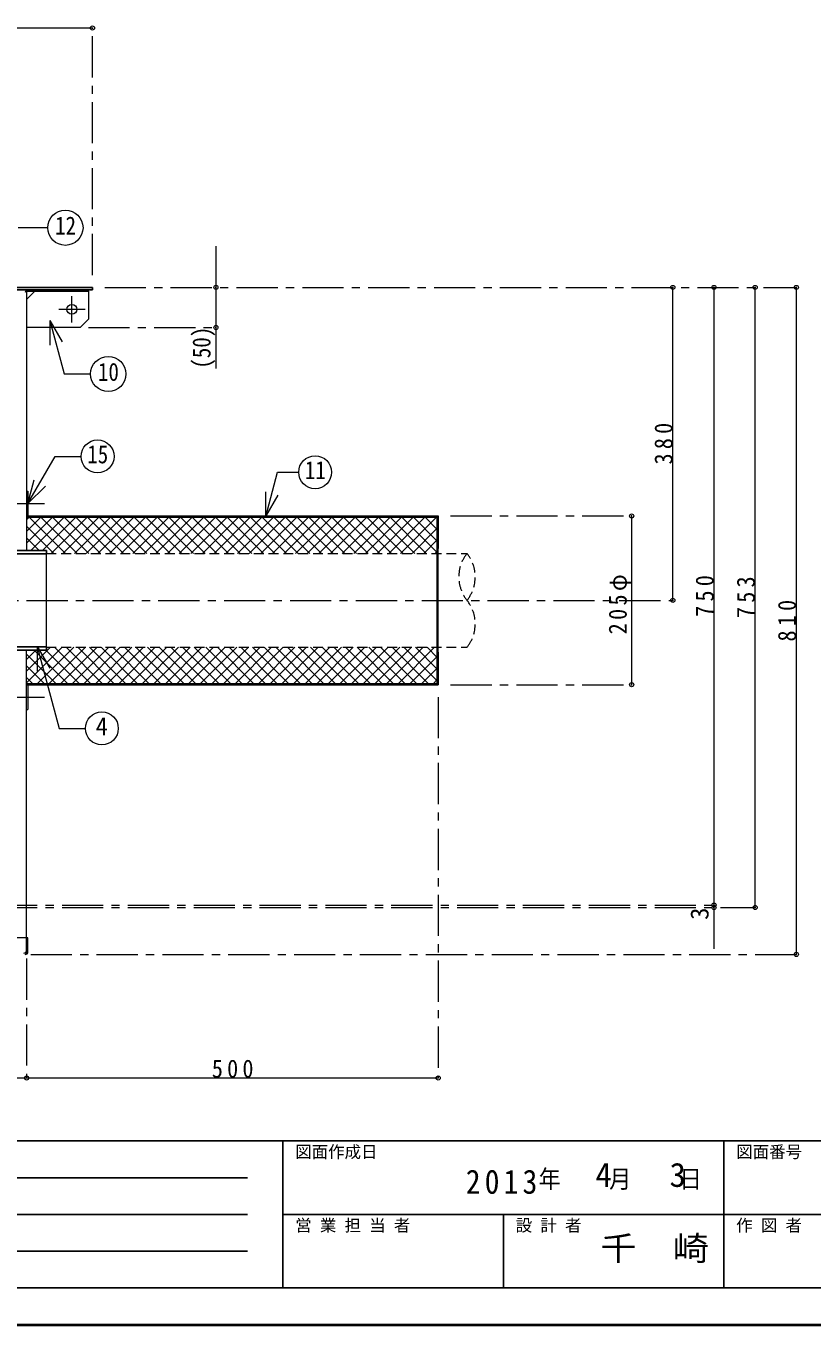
# Model space of a CAD drawing. Units: millimetres at full size, sheet at 1:10. Extents: x -2114 to 1936, y -1399 to 1411.
# Drawn here: x -457 to 498, y -1399 to 179 of the extents above; entities that cross this region are included whole.
import ezdxf
from ezdxf.enums import TextEntityAlignment as Align

# ---------------------------------------------------------------- set-up
doc = ezdxf.new("R2010")
doc.units = ezdxf.units.MM
doc.header["$LTSCALE"] = 10
doc.header["$PDMODE"] = 32
doc.header["$PDSIZE"] = 5
doc.linetypes.add('CHAIN1', pattern=[8, 5, -1, 1, -1])
doc.linetypes.add('DASHED1', pattern=[1.8, 1.2, -0.6])
doc.layers.add('0-0_ﾚｲﾔ1', color=4, linetype='Continuous', lineweight=9)
doc.styles.add('ＭＳ ゴシック', font='')
doc.styles.get('ＭＳ ゴシック').set_extended_font_data('MS Gothic')

msp = doc.modelspace()

# ---------------------------------------------------------------- linework, layer by layer
at = {"layer": '0-0_ﾚｲﾔ1'}
for p, q in [((-375.92, 176.36), (-1445.92, 176.36)), ((-225.92, -88.64), (-225.92, -237.24)), ((329.08, -518.64), (329.08, -138.64)), ((379.08, -138.64), (379.08, -888.64)), ((429.08, -891.64), (429.08, -138.64)), ((479.08, -138.64), (479.08, -948.64)), ((-455.92, -153.24), (-445.92, -143.24)), ((-380.92, -143.24), (-380.92, -177.24)), ((-455.92, -449.07), (-424.59, -417.74)), ((-455.92, -434.92), (-438.73, -417.74)), ((-455.92, -420.78), (-452.88, -417.74)), ((-452.65, -417.74), (-408.75, -461.64)), ((-450.85, -458.14), (-410.45, -417.74)), ((-438.51, -417.74), (-394.61, -461.64)), ((-436.71, -458.14), (-396.31, -417.74)), ((-426.07, -461.64), (-382.17, -417.74)), ((-424.37, -417.74), (-380.47, -461.64)), ((-411.92, -461.64), (-368.02, -417.74)), ((-410.22, -417.74), (-366.32, -461.64)), ((-397.78, -461.64), (-353.88, -417.74)), ((-396.08, -417.74), (-352.18, -461.64)), ((-383.64, -461.64), (-339.74, -417.74)), ((-381.94, -417.74), (-338.04, -461.64)), ((-369.5, -461.64), (-325.6, -417.74)), ((-367.8, -417.74), (-323.9, -461.64)), ((-355.35, -461.64), (-311.45, -417.74)), ((-353.66, -417.74), (-309.76, -461.64)), ((-341.21, -461.64), (-297.31, -417.74)), ((-339.51, -417.74), (-295.61, -461.64)), ((-327.07, -461.64), (-283.17, -417.74)), ((-325.37, -417.74), (-281.47, -461.64)), ((-312.93, -461.64), (-269.03, -417.74)), ((-311.23, -417.74), (-267.33, -461.64)), ((-298.79, -461.64), (-254.89, -417.74)), ((-297.09, -417.74), (-253.19, -461.64)), ((-284.64, -461.64), (-240.74, -417.74)), ((-282.95, -417.74), (-239.05, -461.64)), ((-270.5, -461.64), (-226.6, -417.74)), ((-268.8, -417.74), (-224.9, -461.64)), ((-256.36, -461.64), (-212.46, -417.74)), ((-254.66, -417.74), (-210.76, -461.64)), ((-242.22, -461.64), (-198.32, -417.74)), ((-240.52, -417.74), (-196.62, -461.64)), ((-228.08, -461.64), (-184.18, -417.74)), ((-226.38, -417.74), (-182.48, -461.64)), ((-213.93, -461.64), (-170.03, -417.74)), ((-212.23, -417.74), (-168.33, -461.64)), ((-199.79, -461.64), (-155.89, -417.74)), ((-198.09, -417.74), (-154.19, -461.64)), ((-185.65, -461.64), (-141.75, -417.74)), ((-183.95, -417.74), (-140.05, -461.64)), ((-171.51, -461.64), (-127.61, -417.74)), ((-169.81, -417.74), (-125.91, -461.64)), ((-157.37, -461.64), (-113.47, -417.74)), ((-155.67, -417.74), (-111.77, -461.64)), ((-143.22, -461.64), (-99.32, -417.74)), ((-141.52, -417.74), (-97.62, -461.64)), ((-129.08, -461.64), (-85.18, -417.74)), ((-127.38, -417.74), (-83.48, -461.64)), ((-114.94, -461.64), (-71.04, -417.74)), ((-113.24, -417.74), (-69.34, -461.64)), ((-100.8, -461.64), (-56.9, -417.74)), ((-99.1, -417.74), (-55.2, -461.64)), ((-86.65, -461.64), (-42.75, -417.74)), ((-84.96, -417.74), (-41.06, -461.64)), ((-72.51, -461.64), (-28.61, -417.74)), ((-70.81, -417.74), (-26.91, -461.64)), ((-58.37, -461.64), (-14.47, -417.74)), ((-56.67, -417.74), (-12.77, -461.64)), ((-44.23, -461.64), (-0.33, -417.74)), ((-42.53, -417.74), (1.37, -461.64)), ((-30.09, -461.64), (13.81, -417.74)), ((-28.39, -417.74), (15.51, -461.64)), ((-15.94, -461.64), (27.96, -417.74)), ((-14.24, -417.74), (29.66, -461.64)), ((-1.8, -461.64), (42.1, -417.74)), ((-0.1, -417.74), (42.48, -460.32)), ((14.04, -417.74), (42.48, -446.18)), ((28.18, -417.74), (42.48, -432.03)), ((42.32, -417.74), (42.48, -417.89)), ((279.08, -416.14), (279.08, -621.14)), ((-455.92, -428.61), (-422.89, -461.64)), ((12.34, -461.64), (42.48, -431.5)), ((-455.92, -442.75), (-440.54, -458.14)), ((-455.92, -456.89), (-454.68, -458.14)), ((26.48, -461.64), (42.48, -445.64)), ((42.48, -455.64), (42.48, -581.64)), ((44.08, -581.64), (44.08, -455.64)), ((40.62, -461.64), (42.48, -459.78)), ((-455.92, -618.77), (-412.79, -575.64)), ((-455.92, -604.63), (-426.93, -575.64)), ((-455.92, -590.49), (-444.57, -579.14)), ((-446.81, -579.14), (-406.41, -619.54)), ((-442.54, -619.54), (-398.64, -575.64)), ((-432.67, -579.14), (-392.27, -619.54)), ((-428.4, -619.54), (-384.5, -575.64)), ((-422.03, -575.64), (-378.13, -619.54)), ((-414.26, -619.54), (-370.36, -575.64)), ((-407.89, -575.64), (-363.99, -619.54)), ((-400.12, -619.54), (-356.22, -575.64)), ((-393.75, -575.64), (-349.85, -619.54)), ((-385.98, -619.54), (-342.08, -575.64)), ((-379.6, -575.64), (-335.7, -619.54)), ((-371.83, -619.54), (-327.93, -575.64)), ((-365.46, -575.64), (-321.56, -619.54)), ((-357.69, -619.54), (-313.79, -575.64)), ((-351.32, -575.64), (-307.42, -619.54)), ((-343.55, -619.54), (-299.65, -575.64)), ((-337.18, -575.64), (-293.28, -619.54)), ((-329.41, -619.54), (-285.51, -575.64)), ((-323.04, -575.64), (-279.14, -619.54)), ((-315.27, -619.54), (-271.37, -575.64)), ((-308.89, -575.64), (-264.99, -619.54)), ((-301.12, -619.54), (-257.22, -575.64)), ((-294.75, -575.64), (-250.85, -619.54)), ((-286.98, -619.54), (-243.08, -575.64)), ((-280.61, -575.64), (-236.71, -619.54)), ((-272.84, -619.54), (-228.94, -575.64)), ((-266.47, -575.64), (-222.57, -619.54)), ((-258.7, -619.54), (-214.8, -575.64)), ((-252.32, -575.64), (-208.42, -619.54)), ((-244.55, -619.54), (-200.65, -575.64)), ((-238.18, -575.64), (-194.28, -619.54)), ((-230.41, -619.54), (-186.51, -575.64)), ((-224.04, -575.64), (-180.14, -619.54)), ((-216.27, -619.54), (-172.37, -575.64)), ((-209.9, -575.64), (-166, -619.54)), ((-202.13, -619.54), (-158.23, -575.64)), ((-195.76, -575.64), (-151.86, -619.54)), ((-187.99, -619.54), (-144.09, -575.64)), ((-181.61, -575.64), (-137.71, -619.54)), ((-173.84, -619.54), (-129.94, -575.64)), ((-167.47, -575.64), (-123.57, -619.54)), ((-159.7, -619.54), (-115.8, -575.64)), ((-153.33, -575.64), (-109.43, -619.54)), ((-145.56, -619.54), (-101.66, -575.64)), ((-139.19, -575.64), (-95.29, -619.54)), ((-131.42, -619.54), (-87.52, -575.64)), ((-125.05, -575.64), (-81.15, -619.54)), ((-117.28, -619.54), (-73.38, -575.64)), ((-110.9, -575.64), (-67, -619.54)), ((-103.13, -619.54), (-59.23, -575.64)), ((-96.76, -575.64), (-52.86, -619.54)), ((-88.99, -619.54), (-45.09, -575.64)), ((-82.62, -575.64), (-38.72, -619.54)), ((-74.85, -619.54), (-30.95, -575.64)), ((-68.48, -575.64), (-24.58, -619.54)), ((-60.71, -619.54), (-16.81, -575.64)), ((-54.33, -575.64), (-10.43, -619.54)), ((-46.56, -619.54), (-2.66, -575.64)), ((-40.19, -575.64), (3.71, -619.54)), ((-32.42, -619.54), (11.48, -575.64)), ((-26.05, -575.64), (17.85, -619.54)), ((-18.28, -619.54), (25.62, -575.64)), ((-11.91, -575.64), (31.99, -619.54)), ((-4.14, -619.54), (39.76, -575.64)), ((2.23, -575.64), (42.48, -615.88)), ((16.38, -575.64), (42.48, -601.74)), ((30.52, -575.64), (42.48, -587.6)), ((-455.92, -584.17), (-420.56, -619.54)), ((-455.92, -598.31), (-434.7, -619.54)), ((10, -619.54), (42.48, -587.06)), ((-455.92, -612.46), (-448.84, -619.54)), ((24.15, -619.54), (42.48, -601.2)), ((38.29, -619.54), (42.48, -615.35)), ((379.08, -888.64), (379.08, -941.64)), ((-1365.92, -1098.64), (-455.92, -1098.64)), ((-455.92, -1098.64), (44.08, -1098.64))]:
    msp.add_line(p, q, dxfattribs=at)
at = {"layer": '0-0_ﾚｲﾔ1', "linetype": 'CHAIN1'}
for p, q in [((-375.92, -123.64), (-375.92, 176.36)), ((-360.92, -138.64), (479.08, -138.64)), ((-400.92, -181.24), (-400.92, -149.24)), ((-384.92, -165.24), (-416.92, -165.24)), ((-380.92, -187.24), (-225.92, -187.24)), ((-477.52, -401.14), (-434.32, -401.14)), ((59.08, -416.14), (279.08, -416.14)), ((-695.92, -518.64), (329.08, -518.64)), ((59.08, -621.14), (279.08, -621.14)), ((-477.52, -636.14), (-434.32, -636.14)), ((44.08, -636.14), (44.08, -1098.64)), ((-492.92, -888.64), (379.08, -888.64)), ((-492.92, -891.64), (429.08, -891.64)), ((-455.92, -953.64), (-455.92, -1098.64)), ((-450.92, -948.64), (479.08, -948.64))]:
    msp.add_line(p, q, dxfattribs=at)
at = {"layer": '0-0_ﾚｲﾔ1', "color": 7, "lineweight": 18}
for p, q in [((-430.27, -66.1), (-466.26, -66.1)), ((-380.92, -143.24), (-380.92, -141.64)), ((-455.92, -144.84), (-455.92, -458.14)), ((-454.32, -143.24), (-380.92, -143.24)), ((-427.52, -178.7), (-412.52, -204.68)), ((-427.52, -178.7), (-427.52, -208.7)), ((-427.52, -178.7), (-410.09, -243.74)), ((-410.09, -243.74), (-378.19, -243.74)), ((-454.32, -401.14), (-446.56, -372.16)), ((-455.92, -386.14), (-454.32, -386.14)), ((-454.32, -401.14), (-433.11, -379.92)), ((-454.32, -386.14), (-454.32, -416.14)), ((-165.49, -416.78), (-165.49, -386.78)), ((-165.49, -416.78), (-150.49, -390.8)), ((-455.92, -416.14), (44.08, -416.14)), ((-455.92, -417.74), (42.48, -417.74)), ((42.48, -416.14), (42.48, -455.64)), ((44.08, -416.14), (44.08, -455.64)), ((44.08, -455.64), (42.48, -455.64)), ((-431.92, -575.24), (-431.92, -462.04)), ((-455.92, -945.44), (-455.92, -579.14)), ((-442.89, -574.82), (-427.89, -600.8)), ((-442.89, -574.82), (-442.89, -604.82)), ((42.48, -581.64), (42.48, -621.14)), ((44.08, -581.64), (42.48, -581.64)), ((44.08, -581.64), (44.08, -621.14)), ((-455.92, -619.54), (42.48, -619.54)), ((-455.92, -621.14), (44.08, -621.14)), ((-454.32, -621.14), (-454.32, -651.14)), ((-455.92, -651.14), (-454.32, -651.14)), ((-454.32, -928.64), (-455.92, -928.64)), ((-454.32, -945.44), (-454.32, -928.64))]:
    msp.add_line(p, q, dxfattribs=at)
at = {"layer": '0-0_ﾚｲﾔ1', "color": 5, "lineweight": 25}
for p, q in [((-504.92, -138.64), (-375.92, -138.64)), ((-504.92, -141.64), (-375.92, -141.64)), ((-375.92, -141.64), (-375.92, -138.64)), ((-520.92, -462.04), (-431.92, -462.04)), ((-515.92, -458.14), (-431.92, -458.14)), ((-431.92, -458.14), (-431.92, -462.04)), ((-520.92, -575.24), (-431.92, -575.24)), ((-515.92, -579.14), (-431.92, -579.14)), ((-431.92, -575.24), (-431.92, -579.14))]:
    msp.add_line(p, q, dxfattribs=at)
at = {"layer": '0-0_ﾚｲﾔ1', "linetype": 'DASHED1'}
for p, q in [((-431.92, -461.64), (79.08, -461.64)), ((-431.92, -575.64), (79.08, -575.64)), ((-455.92, -928.64), (-1365.92, -928.64))]:
    msp.add_line(p, q, dxfattribs=at)
at = {"layer": '0-0_ﾚｲﾔ1', "color": 6, "lineweight": 25}
for p, q in [((-2068.92, -1175.06), (1891.08, -1175.06)), ((-144.64, -1353.64), (-144.64, -1175.06)), ((391.08, -1175.06), (391.08, -1353.64)), ((-1116.06, -1219.71), (-187.49, -1219.71)), ((-187.49, -1264.35), (-1116.06, -1264.35)), ((1891.08, -1264.35), (-144.64, -1264.35)), ((123.22, -1353.64), (123.22, -1264.35)), ((-187.49, -1308.99), (-1116.06, -1308.99)), ((1891.08, -1353.64), (-2068.92, -1353.64))]:
    msp.add_line(p, q, dxfattribs=at)
at = {"layer": '0-0_ﾚｲﾔ1', "color": 1, "lineweight": 40}
msp.add_line((1936.08, -1398.64), (-2113.92, -1398.64), dxfattribs=at)
at = {"layer": '0-0_ﾚｲﾔ1'}
msp.add_lwpolyline([(-380.92, -177.24), (-390.92, -187.24), (-455.92, -187.24)], dxfattribs=at)
at = {"layer": '0-0_ﾚｲﾔ1', "color": 7, "lineweight": 18}
for points in [[(-454.32, -401.14), (-421.22, -343.81), (-389.72, -343.81)], [(-165.49, -416.78), (-151.09, -363.04), (-125.39, -363.04)], [(-442.89, -574.82), (-416.29, -674.1), (-384.5, -674.1)]]:
    msp.add_lwpolyline(points, dxfattribs=at)
for centre, radius in [((-408.84, -66.1), 21.43), ((-356.76, -243.74), 21.43), ((-369.72, -343.81), 20), ((-105.39, -363.04), 20), ((-364.5, -674.1), 20)]:
    msp.add_circle(centre, radius, dxfattribs=at)
at = {"layer": '0-0_ﾚｲﾔ1'}
msp.add_circle((-400.92, -165.24), 6, dxfattribs=at)
at = {"layer": '0-0_ﾚｲﾔ1', "color": 7, "lineweight": 18}
for centre, radius, start, end in [((-454.32, -144.84), 3.2, 90, 180), ((-454.32, -144.84), 1.6, 90, 180), ((-459.12, -943.84), 3.2, 270, 0), ((-457.52, -945.44), 1.6, 270, 0), ((-457.52, -945.44), 3.2, 270, 0)]:
    msp.add_arc(centre, radius, start, end, dxfattribs=at)
at = {"layer": '0-0_ﾚｲﾔ1', "linetype": 'DASHED1'}
for centre, start, end in [((114.69, -490.14), 141.33038, 218.66962), ((43.47, -490.14), 321.33038, 38.66962), ((43.47, -547.14), 321.33038, 38.66962)]:
    msp.add_arc(centre, 45.61, start, end, dxfattribs=at)
at = {"layer": '0-0_ﾚｲﾔ1'}
for p in [(-375.92, 176.36), (-225.92, -138.64), (329.08, -138.64), (379.08, -138.64), (429.08, -138.64), (479.08, -138.64), (-225.92, -187.24), (279.08, -416.14), (329.08, -518.64), (279.08, -621.14), (379.08, -888.64), (379.08, -891.64), (429.08, -891.64), (479.08, -948.64), (-455.92, -1098.64), (44.08, -1098.64)]:
    msp.add_point(p, dxfattribs=at)

# ---------------------------------------------------------------- texts
at = {"layer": '0-0_ﾚｲﾔ1', "color": 7, "style": 'ＭＳ ゴシック'}
for s, height, width, p in [('12', 21.99, 0.85, (-421.34, -81.1)), ('10', 21.99, 0.85, (-369.26, -258.74)), ('15', 21.99, 0.85, (-382.22, -358.81)), ('11', 21.99, 0.85, (-117.89, -378.04)), ('千\u3000崎', 29.33, 1.1, (241.08, -1328.99))]:
    msp.add_text(s, height=height, dxfattribs=dict(at, width=width)).set_placement(p, align=Align.BOTTOM_LEFT)
at = {"layer": '0-0_ﾚｲﾔ1', "color": 7, "style": 'ＭＳ ゴシック', "width": 0.85}
msp.add_text('(50)', height=21.99, rotation=90, dxfattribs=at).set_placement((-225.92, -237.24), align=Align.BOTTOM_LEFT)
at = {"layer": '0-0_ﾚｲﾔ1', "color": 7, "style": 'ＭＳ ゴシック'}
for s, height, p in [('4', 21.99, (-372, -689.1)), ('図面作成日', 14.66, (-129.64, -1200.06)), ('図面番号', 14.66, (406.08, -1200.06)), ('4', 29.33, (235.08, -1239.71)), ('3', 29.33, (325.08, -1239.71)), ('営 業 担 当 者', 14.66, (-129.64, -1289.35)), ('設 計 者', 14.66, (138.22, -1289.35)), ('作 図 者', 14.66, (406.08, -1289.35))]:
    msp.add_text(s, height=height, dxfattribs=at).set_placement(p, align=Align.BOTTOM_LEFT)
msp.add_text('3', height=21.99, rotation=90, dxfattribs=at).set_placement((379.08, -906.64), align=Align.BOTTOM_LEFT)
at = {"layer": '0-0_ﾚｲﾔ1', "color": 7, "char_height": 21.99, "attachment_point": 7, "rotation": 90, "style": 'ＭＳ ゴシック'}
for s, insert in [('\\T1.38;\\W0.9;380', (329.08, -353.64)), ('\\T1.3;\\W0.9;205φ', (279.08, -559.89)), ('\\T1.38;\\W0.9;750', (379.08, -538.64)), ('\\T1.38;\\W0.9;753', (429.08, -540.14)), ('\\T1.38;\\W0.9;810', (479.08, -568.64))]:
    msp.add_mtext(s, dxfattribs=dict(at, insert=insert))
at = {"layer": '0-0_ﾚｲﾔ1', "color": 7, "attachment_point": 7, "style": 'ＭＳ ゴシック'}
for s, insert, char_height in [('\\T1.38;\\W0.9;500', (-230.92, -1098.64), 21.99), ('\\T1.28;\\W0.9;2013', (77.58, -1239.71), 29.33), ('\\T1.27;\\W0.9;年\\~\\~\\~月\\~\\~\\~日', (166.08, -1234.71), 21.99)]:
    msp.add_mtext(s, dxfattribs=dict(at, insert=insert, char_height=char_height))

doc.saveas('drawing.dxf')
